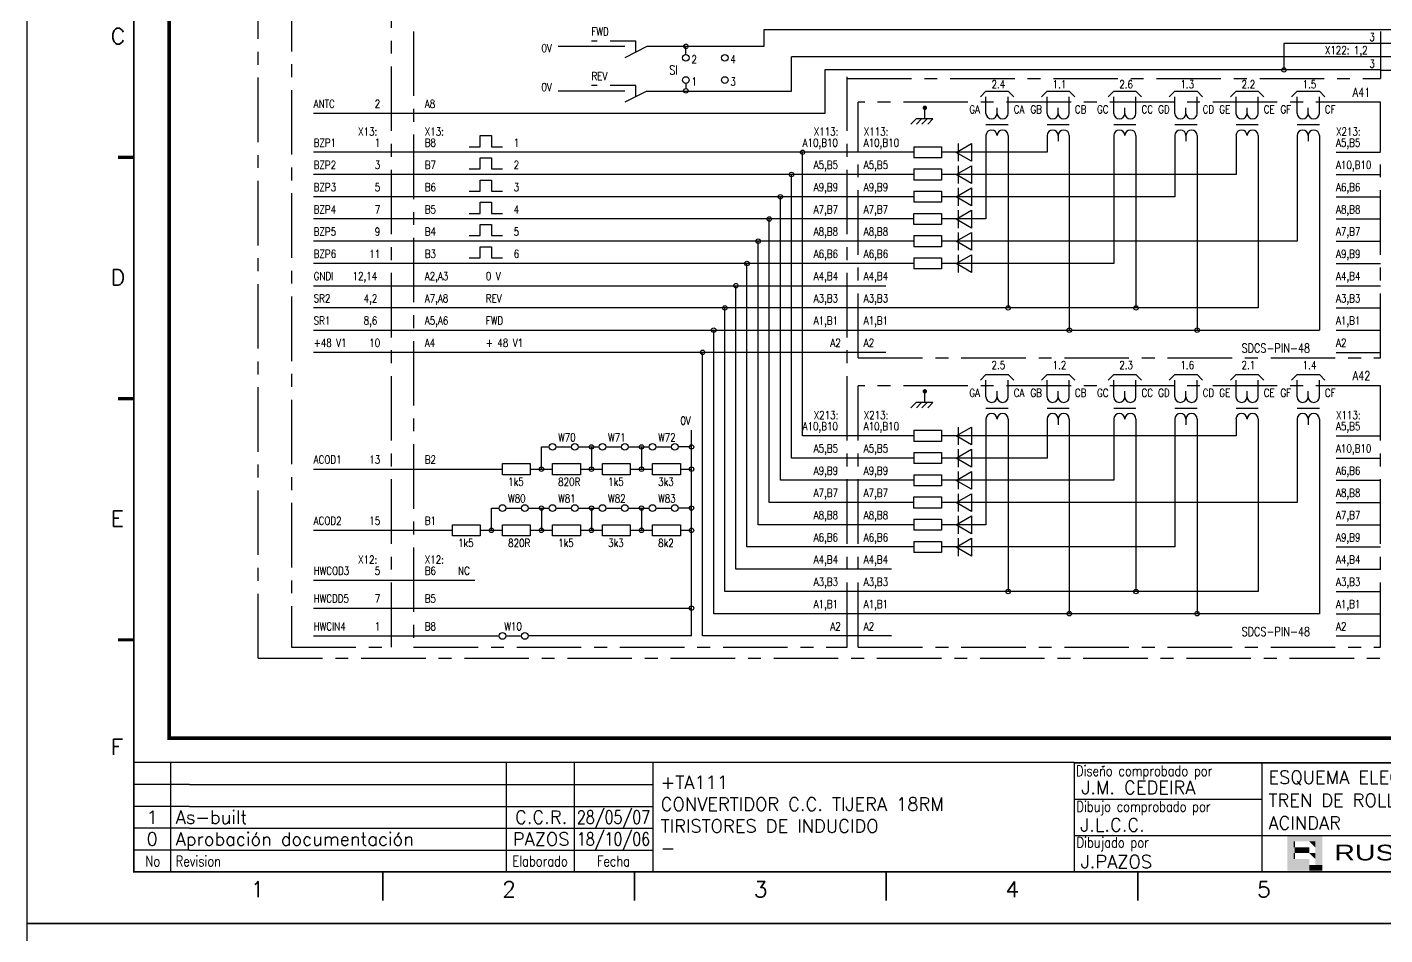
# Model space of a CAD drawing. Extents: x -4 to 416, y -4762 to 287.
# Drawn here: x -3.7 to 259.6, y -1497.4 to -1321.5 of the extents above; entities that cross this region are included whole.
import ezdxf
from ezdxf.enums import TextEntityAlignment as Align

# ---------------------------------------------------------------- set-up
doc = ezdxf.new("R2010")
doc.units = 0
doc.header["$LTSCALE"] = 10
doc.header["$MEASUREMENT"] = 0
for name, pattern in [('CENTER', [2, 1.25, -0.25, 0.25, -0.25]), ('DASHDOT', [1, 0.5, -0.25, 0, -0.25]), ('DASHED', [0.75, 0.5, -0.25])]:
    doc.linetypes.add(name, pattern=pattern)
for name, color, linetype in [('1', 7, 'CONTINUOUS'), ('10', 5, 'CONTINUOUS'), ('2', 7, 'CONTINUOUS'), ('25', 3, 'CONTINUOUS'), ('25K', 4, 'DASHED'), ('25PK', 4, 'CENTER'), ('35', 2, 'CONTINUOUS'), ('DIBUJO', 7, 'CONTINUOUS')]:
    doc.layers.add(name, color=color, linetype=linetype)
doc.styles.add('ABBSTYLE', font='ROMANS.SHX', dxfattribs={"width": 0.8})
doc.styles.add('HELVETICA', font='HELV.SHX')
doc.styles.add('LABEL', font='SIMPLEX', dxfattribs={"width": 0.8, "height": 4})
doc.styles.add('ROMANS', font='romans')

# ---------------------------------------------------------------- blocks, each defined once
blk = doc.blocks.new('newcajec')
at = {"layer": '1'}
for p, q in [((179.4, 20.85), (0.13, 20.85)), ((7, 20.85), (7, 0)), ((71, 20.85), (71, 0)), ((84, 20.85), (84, 0.09)), ((99, 20.85), (99, 0)), ((215.2, 20.8), (215.2, 0)), ((184.64, 20.18), (184.81, 20.01)), ((184.81, 20.01), (185.18, 20.25)), ((10.6, 16.64), (0, 16.64)), ((10.6, 16.64), (99, 16.64)), ((179.4, 13.87), (215.2, 13.87)), ((10.6, 12.48), (0, 12.48)), ((10.6, 12.48), (99, 12.48)), ((10.6, 8.32), (0, 8.32)), ((10.6, 8.32), (99, 8.32)), ((179.4, 6.93), (267.63, 6.93)), ((10.6, 4.16), (0, 4.16)), ((10.6, 4.16), (99, 4.16))]:
    blk.add_line(p, q, dxfattribs=at)
at = {"layer": '1', "const_width": 0.3}
blk.add_lwpolyline([(0, 0), (0, 272.5), (383, 272.5), (383, 0)], close=True, dxfattribs=at)
at = {"layer": '1'}
for points in [[(-2.99, 136.23, 0.6, 0.6, 0), (-0.18, 136.23, 0.6, 0.6, 0)], [(-2.99, 90.23, 0.6, 0.6, 0), (-0.18, 90.23, 0.6, 0.6, 0)], [(-2.99, 44.23, 0.6, 0.6, 0), (-0.18, 44.23, 0.6, 0.6, 0)], [(383, 20.8, 0.3, 0.3, 0), (179.4, 20.8, 0.3, 0.3, 0), (179.4, 0, 0.3, 0.3, 0)], [(47.5, -5.5, 0.3, 0.3, 0), (47.5, -0.09, 0.3, 0.3, 0)], [(95.5, -5.5, 0.3, 0.3, 0), (95.5, -0.09, 0.3, 0.3, 0)], [(143.5, -5.5, 0.3, 0.3, 0), (143.5, -0.09, 0.3, 0.3, 0)], [(191.5, -5.5, 0.3, 0.3, 0), (191.5, -0.09, 0.3, 0.3, 0)]]:
    blk.add_lwpolyline(points, format="xyseb", dxfattribs=at)
at = {"layer": '2', "color": 14}
for p, q in [((221.42, 4.69), (221.42, 5.81)), ((221.42, 2.47), (221.42, 3.58))]:
    blk.add_line(p, q, dxfattribs=at)
for points in [[(220.05, 5.81), (220.05, 6.92), (226.74, 5.81), (226.74, 6.92)], [(221.42, 2.47), (220.05, 2.47), (221.42, 5.81), (220.05, 5.81)], [(224.25, 5.81), (225.37, 5.81), (225.37, 4.69)], [(225.37, 5.81), (226.74, 5.81), (225.37, 1.35), (226.74, 1.35)], [(221.42, 4.69), (224.25, 4.69), (221.42, 3.58), (224.25, 3.58)], [(224.25, 3.58), (225.37, 3.58), (225.37, 2.47)], [(224.25, 0.24), (224.25, 2.47), (220.05, 0.24), (220.05, 2.47)], [(226.74, 1.35), (226.74, 0.24), (224.25, 1.35), (224.25, 0.24)]]:
    blk.add_solid(points, dxfattribs=at)
at = {"layer": '1', "style": 'ROMANS'}
for s, p in [('C', (-4.37, 157.84)), ('D', (-4.37, 111.84)), ('E', (-4.37, 65.84)), ('F', (-4.37, 22.34)), ('1', (22.29, -4.82)), ('2', (70.29, -4.82)), ('3', (118.29, -4.82)), ('4', (166.29, -4.82)), ('5', (214.29, -4.82))]:
    blk.add_text(s, height=3, dxfattribs=at).set_placement(p)
at = {"layer": '1', "style": 'LABEL', "width": 0.8}
for s, p in [('Diseno comprobado por', (179.73, 18.27)), ('Dibujo comprobado por', (179.81, 11.47)), ('Dibujado por', (179.83, 4.64)), ('No', (2.23, 1.05)), ('Revision', (8, 1.05))]:
    blk.add_text(s, height=2, dxfattribs=at).set_placement(p)
for s, p in [('Elaborado', (77.5, 1.05)), ('Fecha', (91.5, 1.05))]:
    blk.add_text(s, height=2, dxfattribs=at).set_placement(p, align=Align.CENTER)
at = {"layer": '10', "style": 'ROMANS'}
for tag, p in [('REV41', (3.5, 18.74)), ('REV43', (77.7, 18.74)), ('REV31', (3.5, 14.58)), ('REV33', (77.7, 14.58)), ('REV21', (3.5, 10.42)), ('REV23', (77.7, 10.42)), ('REV11', (3.5, 6.27)), ('REV13', (77.7, 6.27))]:
    blk.add_attdef(tag, text='', height=2.5, dxfattribs=at).set_placement(p, align=Align.MIDDLE)
for tag, p, height in [('REV42', (8, 17.49), 2.5), ('SHEETNAME1', (100.5, 15.83), 2.5), ('DOCUMENTTYPE', (216.43, 16.8), 2.5), ('NOTA', (305.32, 15.8), 3), ('REV32', (8, 13.33), 2.5), ('DESIGNCHECK', (180.74, 14.83), 2.5), ('SHEETNAME2', (100.5, 11.67), 2.5), ('OBJECT', (216.43, 12.4), 2.5), ('REV22', (8, 9.17), 2.5), ('CUSTOMER', (216.43, 8.08), 2.5), ('ORDER', (305.32, 7.3), 4.5), ('SHEETNAME3', (100.5, 7.51), 2.5), ('DRAWINGCHECK', (180.53, 7.71), 2.5), ('REV12', (8, 5.01), 2.5), ('SHEETNAME4', (100.5, 3.35), 2.5), ('DOCUMENT_ID', (305.32, 0.93), 4.4), ('USER', (180.63, 0.71), 2.5), ('DEPARTMENT', (271.93, 1.05), 2.5)]:
    blk.add_attdef(tag, p, '', height=height, dxfattribs=at)
for tag, width, p, p2 in [('REV44', 1.221199, (84.53, 17.49), (98.48, 17.49)), ('REV34', 1.221199, (84.53, 13.33), (98.48, 13.33)), ('REV24', 1.221199, (84.53, 9.17), (98.48, 9.17)), ('REV14', 1.221199, (84.53, 5.01), (98.48, 5.01)), ('CREATED2', 7.039915, (282.71, 1.05), (301.14, 1.05))]:
    blk.add_attdef(tag, text='', height=2.5, dxfattribs=dict(at, width=width)).set_placement(p, p2, align=Align.FIT)
for tag, p in [('SHEET', (382, 7.43)), ('NEXTSHEET', (382, 0.5))]:
    blk.add_attdef(tag, text='', height=2.5, dxfattribs=at).set_placement(p, align=Align.RIGHT)
at = {"layer": 'DIBUJO', "color": 14, "style": 'HELVETICA', "width": 1.3}
blk.add_text('RUSSULA S.A.', height=3, dxfattribs=at).set_placement((229, 2.19))

msp = doc.modelspace()

# ---------------------------------------------------------------- linework, layer by layer
at = {"layer": '2', "color": 4, "linetype": 'CENTER'}
for p, q in [((47.56, -1233.72), (47.56, -1441.64)), ((41.09, -1443.8), (394.45, -1443.8)), ((41.09, -1443.8), (394.45, -1443.8))]:
    msp.add_line(p, q, dxfattribs=at)
at = {"layer": '2', "color": 3, "linetype": 'DASHDOT', "const_width": 0.724}
msp.add_lwpolyline([(23.86, -1217.56), (398.76, -1217.56), (398.76, -1459.31), (23.86, -1459.31), (23.86, -1217.56)], dxfattribs=at)
at = {"layer": '25'}
for p, q in [((182.22, -1333.91), (181.14, -1334.99)), ((182.22, -1333.91), (186.53, -1333.91)), ((186.53, -1333.91), (187.6, -1334.99)), ((194.07, -1333.91), (192.99, -1334.99)), ((194.07, -1333.91), (198.38, -1333.91)), ((198.38, -1333.91), (199.46, -1334.99)), ((207, -1333.91), (205.92, -1334.99)), ((207, -1333.91), (211.31, -1333.91)), ((211.31, -1333.91), (212.38, -1334.99)), ((218.85, -1333.91), (217.77, -1334.99)), ((218.85, -1333.91), (223.16, -1333.91)), ((223.16, -1333.91), (224.23, -1334.99)), ((230.7, -1333.91), (229.62, -1334.99)), ((230.7, -1333.91), (235.01, -1333.91)), ((235.01, -1333.91), (236.08, -1334.99)), ((242.55, -1333.91), (241.47, -1334.99)), ((242.55, -1333.91), (246.86, -1333.91)), ((246.86, -1333.91), (247.93, -1334.99)), ((182.22, -1388.85), (181.14, -1389.93)), ((182.22, -1388.85), (186.53, -1388.85)), ((186.53, -1388.85), (187.6, -1389.93)), ((194.07, -1388.85), (192.99, -1389.93)), ((194.07, -1388.85), (198.38, -1388.85)), ((198.38, -1388.85), (199.46, -1389.93)), ((207, -1388.85), (205.92, -1389.93)), ((207, -1388.85), (211.31, -1388.85)), ((211.31, -1388.85), (212.38, -1389.93)), ((218.85, -1388.85), (217.77, -1389.93)), ((218.85, -1388.85), (223.16, -1388.85)), ((223.16, -1388.85), (224.23, -1389.93)), ((230.7, -1388.85), (229.62, -1389.93)), ((230.7, -1388.85), (235.01, -1388.85)), ((235.01, -1388.85), (236.08, -1389.93)), ((242.55, -1388.85), (241.47, -1389.93)), ((242.55, -1388.85), (246.86, -1388.85)), ((246.86, -1388.85), (247.93, -1389.93))]:
    msp.add_line(p, q, dxfattribs=at)
at = {"layer": '25K'}
for p, q in [((258.71, -1327.21), (279.18, -1327.21)), ((258.71, -1329.84), (287.79, -1329.84))]:
    msp.add_line(p, q, dxfattribs=at)
for points in [[(114.35, -1326.37), (114.35, -1324.21), (105.73, -1324.21)], [(114.35, -1334.99), (114.35, -1332.83), (105.73, -1332.83)]]:
    msp.add_lwpolyline(points, dxfattribs=at)
at = {"layer": '25PK'}
for p, q in [((41.09, -1443.8), (41.09, -1230.49)), ((66.95, -1441.64), (66.95, -1233.72)), ((71.26, -1242.34), (71.26, -1441.64)), ((258.71, -1242.34), (258.71, -1331.48)), ((155.29, -1441.64), (155.29, -1331.13)), ((155.29, -1331.48), (258.71, -1331.48)), ((258.71, -1336.07), (157.44, -1336.07)), ((157.44, -1385.62), (157.44, -1336.07)), ((258.71, -1385.62), (258.71, -1336.07)), ((157.44, -1385.62), (258.71, -1385.62)), ((258.71, -1391.01), (157.44, -1391.01)), ((157.44, -1441.64), (157.44, -1391.01)), ((258.71, -1441.64), (258.71, -1391.01)), ((47.56, -1441.64), (66.95, -1441.64)), ((71.26, -1441.64), (155.29, -1441.64)), ((157.44, -1441.64), (258.71, -1441.64))]:
    msp.add_line(p, q, dxfattribs=at)
at = {"layer": '35'}
for p, q in [((279.18, -1322.06), (139.13, -1322.06)), ((112.19, -1325.29), (99.27, -1325.29)), ((116.5, -1325.29), (112.19, -1327.45)), ((124.04, -1326.8), (124.04, -1325.29)), ((287.79, -1324.68), (240, -1324.68)), ((240, -1324.68), (240, -1329.79)), ((144.51, -1327.21), (258.71, -1327.21)), ((258.71, -1329.79), (150.98, -1329.79)), ((112.19, -1333.91), (99.27, -1333.91)), ((116.5, -1333.91), (112.19, -1336.07)), ((124.04, -1332.4), (124.04, -1333.38)), ((182.22, -1338.22), (182.22, -1334.99)), ((184.37, -1338.22), (184.37, -1337.14)), ((186.53, -1338.22), (186.53, -1334.99)), ((194.07, -1338.22), (194.07, -1334.99)), ((196.22, -1338.22), (196.22, -1337.14)), ((198.38, -1338.22), (198.38, -1334.99)), ((207, -1338.22), (207, -1334.99)), ((209.15, -1338.22), (209.15, -1337.14)), ((211.31, -1338.22), (211.31, -1334.99)), ((218.85, -1338.22), (218.85, -1334.99)), ((221, -1338.22), (221, -1337.14)), ((223.16, -1338.22), (223.16, -1334.99)), ((230.7, -1338.22), (230.7, -1334.99)), ((232.85, -1338.22), (232.85, -1337.14)), ((235.01, -1338.22), (235.01, -1334.99)), ((242.55, -1338.22), (242.55, -1334.99)), ((244.7, -1338.22), (244.7, -1337.14)), ((246.86, -1338.22), (246.86, -1334.99)), ((168.68, -1339.3), (167.67, -1340.34)), ((171.93, -1339.3), (168.68, -1339.3)), ((169.73, -1339.3), (168.73, -1340.34)), ((170.8, -1339.3), (169.8, -1340.34)), ((171.93, -1339.3), (170.92, -1340.34)), ((182.22, -1340.37), (186.53, -1340.37)), ((194.07, -1340.37), (198.38, -1340.37)), ((207, -1340.37), (211.31, -1340.37)), ((218.85, -1340.37), (223.16, -1340.37)), ((230.7, -1340.37), (235.01, -1340.37)), ((242.55, -1340.37), (246.86, -1340.37)), ((82.03, -1344.68), (84.18, -1344.68)), ((84.18, -1342.53), (86.34, -1342.53)), ((84.18, -1344.68), (84.18, -1342.53)), ((86.34, -1342.53), (86.34, -1344.68)), ((86.34, -1344.68), (88.49, -1344.68)), ((168.21, -1344.68), (173.6, -1344.68)), ((168.21, -1344.68), (168.21, -1346.84)), ((173.6, -1344.68), (173.6, -1346.84)), ((176.43, -1345.79), (179.42, -1344.06)), ((176.83, -1344.06), (176.83, -1347.51)), ((179.42, -1344.06), (179.42, -1347.51)), ((182.22, -1342.53), (182.22, -1358.69)), ((186.53, -1342.53), (186.53, -1375.93)), ((194.07, -1342.53), (194.07, -1345.76)), ((196.22, -1342.53), (196.22, -1343.61)), ((198.38, -1342.53), (198.38, -1380.23)), ((207, -1342.53), (207, -1367.31)), ((211.31, -1342.53), (211.31, -1375.93)), ((218.85, -1342.53), (218.85, -1354.38)), ((221, -1342.53), (221, -1343.61)), ((223.16, -1342.53), (223.16, -1380.23)), ((230.7, -1342.53), (230.7, -1350.07)), ((235.01, -1342.53), (235.01, -1375.93)), ((242.55, -1342.53), (242.55, -1363)), ((244.7, -1342.53), (244.7, -1343.61)), ((246.86, -1342.53), (246.86, -1380.23)), ((168.21, -1345.76), (51.87, -1345.76)), ((84.18, -1348.99), (84.18, -1346.84)), ((84.18, -1346.84), (86.34, -1346.84)), ((86.34, -1346.84), (86.34, -1348.99)), ((146.67, -1400.7), (146.67, -1345.76)), ((173.6, -1346.84), (168.21, -1346.84)), ((194.07, -1345.76), (173.6, -1345.76)), ((179.42, -1347.51), (176.43, -1345.79)), ((250.09, -1345.76), (258.71, -1345.76)), ((168.21, -1350.07), (51.87, -1350.07)), ((82.03, -1348.99), (84.18, -1348.99)), ((86.34, -1348.99), (88.49, -1348.99)), ((144.51, -1405.01), (144.51, -1350.07)), ((168.21, -1348.99), (173.6, -1348.99)), ((168.21, -1348.99), (168.21, -1351.15)), ((173.6, -1348.99), (173.6, -1351.15)), ((230.7, -1350.07), (173.6, -1350.07)), ((176.43, -1350.1), (179.42, -1348.37)), ((179.42, -1351.82), (176.43, -1350.1)), ((176.83, -1348.37), (176.83, -1351.82)), ((179.42, -1348.37), (179.42, -1351.82)), ((250.09, -1350.07), (258.71, -1350.07)), ((84.18, -1353.3), (84.18, -1351.15)), ((84.18, -1351.15), (86.34, -1351.15)), ((86.34, -1351.15), (86.34, -1353.3)), ((173.6, -1351.15), (168.21, -1351.15)), ((176.43, -1354.41), (179.42, -1352.68)), ((176.83, -1352.68), (176.83, -1356.13)), ((179.42, -1352.68), (179.42, -1356.13)), ((168.21, -1354.38), (51.87, -1354.38)), ((82.03, -1353.3), (84.18, -1353.3)), ((84.18, -1355.46), (86.34, -1355.46)), ((84.18, -1357.61), (84.18, -1355.46)), ((86.34, -1353.3), (88.49, -1353.3)), ((86.34, -1355.46), (86.34, -1357.61)), ((142.36, -1409.32), (142.36, -1354.38)), ((168.21, -1353.3), (173.6, -1353.3)), ((168.21, -1353.3), (168.21, -1355.46)), ((173.6, -1355.46), (168.21, -1355.46)), ((173.6, -1353.3), (173.6, -1355.46)), ((218.85, -1354.38), (173.6, -1354.38)), ((179.42, -1356.13), (176.43, -1354.41)), ((250.09, -1354.38), (258.71, -1354.38)), ((82.03, -1357.61), (84.18, -1357.61)), ((86.34, -1357.61), (88.49, -1357.61)), ((168.21, -1357.61), (173.6, -1357.61)), ((168.21, -1359.77), (168.21, -1357.61)), ((173.6, -1357.61), (173.6, -1359.77)), ((176.43, -1358.71), (179.42, -1356.99)), ((176.83, -1356.99), (176.83, -1360.44)), ((179.42, -1356.99), (179.42, -1360.44)), ((168.21, -1358.69), (51.87, -1358.69)), ((84.18, -1359.77), (86.34, -1359.77)), ((84.18, -1361.92), (84.18, -1359.77)), ((86.34, -1359.77), (86.34, -1361.92)), ((140.2, -1413.63), (140.2, -1358.69)), ((173.6, -1359.77), (168.21, -1359.77)), ((182.22, -1358.69), (173.6, -1358.69)), ((179.42, -1360.44), (176.43, -1358.71)), ((250.09, -1358.69), (258.71, -1358.69)), ((168.21, -1363), (51.87, -1363)), ((82.03, -1361.92), (84.18, -1361.92)), ((86.34, -1361.92), (88.49, -1361.92)), ((138.05, -1417.94), (138.05, -1363)), ((168.21, -1361.92), (173.6, -1361.92)), ((168.21, -1361.92), (168.21, -1364.07)), ((173.6, -1361.92), (173.6, -1364.07)), ((242.55, -1363), (173.6, -1363)), ((176.43, -1363.02), (179.42, -1361.3)), ((179.42, -1364.75), (176.43, -1363.02)), ((176.83, -1361.3), (176.83, -1364.75)), ((179.42, -1361.3), (179.42, -1364.75)), ((250.09, -1363), (258.71, -1363)), ((84.18, -1366.23), (84.18, -1364.07)), ((84.18, -1364.07), (86.34, -1364.07)), ((86.34, -1364.07), (86.34, -1366.23)), ((173.6, -1364.07), (168.21, -1364.07)), ((176.43, -1367.33), (179.42, -1365.61)), ((176.83, -1365.61), (176.83, -1369.06)), ((179.42, -1365.61), (179.42, -1369.06)), ((168.21, -1367.31), (51.87, -1367.31)), ((82.03, -1366.23), (84.18, -1366.23)), ((86.34, -1366.23), (88.49, -1366.23)), ((135.89, -1422.25), (135.89, -1367.31)), ((168.21, -1366.23), (173.6, -1366.23)), ((168.21, -1366.23), (168.21, -1368.38)), ((173.6, -1368.38), (168.21, -1368.38)), ((173.6, -1366.23), (173.6, -1368.38)), ((207, -1367.31), (173.6, -1367.31)), ((179.42, -1369.06), (176.43, -1367.33)), ((250.09, -1367.31), (258.71, -1367.31)), ((51.87, -1371.62), (162.83, -1371.62)), ((133.74, -1426.56), (133.74, -1371.62)), ((250.09, -1371.62), (258.71, -1371.62)), ((235.01, -1375.93), (51.87, -1375.93)), ((131.59, -1430.87), (131.59, -1375.93)), ((250.09, -1375.93), (258.71, -1375.93)), ((51.87, -1380.23), (246.86, -1380.23)), ((129.43, -1435.18), (129.43, -1380.23)), ((250.09, -1380.23), (258.71, -1380.23)), ((162.83, -1384.54), (51.87, -1384.54)), ((127.28, -1439.49), (127.28, -1384.54)), ((250.09, -1384.54), (258.71, -1384.54)), ((182.22, -1393.16), (182.22, -1389.93)), ((184.37, -1393.16), (184.37, -1392.08)), ((186.53, -1393.16), (186.53, -1389.93)), ((194.07, -1393.16), (194.07, -1389.93)), ((196.22, -1393.16), (196.22, -1392.08)), ((198.38, -1393.16), (198.38, -1389.93)), ((207, -1393.16), (207, -1389.93)), ((209.15, -1393.16), (209.15, -1392.08)), ((211.31, -1393.16), (211.31, -1389.93)), ((218.85, -1393.16), (218.85, -1389.93)), ((221, -1393.16), (221, -1392.08)), ((223.16, -1393.16), (223.16, -1389.93)), ((230.7, -1393.16), (230.7, -1389.93)), ((232.85, -1393.16), (232.85, -1392.08)), ((235.01, -1393.16), (235.01, -1389.93)), ((242.55, -1393.16), (242.55, -1389.93)), ((244.7, -1393.16), (244.7, -1392.08)), ((246.86, -1393.16), (246.86, -1389.93)), ((168.68, -1394.24), (167.67, -1395.28)), ((171.93, -1394.24), (168.68, -1394.24)), ((169.73, -1394.24), (168.73, -1395.28)), ((170.8, -1394.24), (169.8, -1395.28)), ((171.93, -1394.24), (170.92, -1395.28)), ((182.22, -1395.32), (186.53, -1395.32)), ((182.22, -1397.47), (182.22, -1417.94)), ((186.53, -1397.47), (186.53, -1430.87)), ((194.07, -1395.32), (198.38, -1395.32)), ((194.07, -1397.47), (194.07, -1405.01)), ((196.22, -1397.47), (196.22, -1398.55)), ((198.38, -1397.47), (198.38, -1435.18)), ((207, -1395.32), (211.31, -1395.32)), ((207, -1397.47), (207, -1409.32)), ((211.31, -1397.47), (211.31, -1430.87)), ((218.85, -1395.32), (223.16, -1395.32)), ((218.85, -1397.47), (218.85, -1422.25)), ((221, -1397.47), (221, -1398.55)), ((223.16, -1397.47), (223.16, -1435.18)), ((230.7, -1395.32), (235.01, -1395.32)), ((230.7, -1397.47), (230.7, -1400.7)), ((235.01, -1397.47), (235.01, -1430.87)), ((242.55, -1395.32), (246.86, -1395.32)), ((242.55, -1397.47), (242.55, -1413.63)), ((244.7, -1397.47), (244.7, -1398.55)), ((246.86, -1397.47), (246.86, -1435.18)), ((125.12, -1439.49), (125.12, -1399.63)), ((168.21, -1399.63), (168.21, -1401.78)), ((168.21, -1399.63), (173.6, -1399.63)), ((173.6, -1399.63), (173.6, -1401.78)), ((176.43, -1400.73), (179.42, -1399.01)), ((176.83, -1399.01), (176.83, -1402.45)), ((179.42, -1399.01), (179.42, -1402.45)), ((96.03, -1407.17), (96.03, -1402.86)), ((96.03, -1402.86), (97.54, -1402.86)), ((98.84, -1402.86), (101.85, -1402.86)), ((103.14, -1402.86), (107.24, -1402.86)), ((105.73, -1402.86), (105.73, -1407.17)), ((108.53, -1402.86), (111.55, -1402.86)), ((112.84, -1402.86), (116.93, -1402.86)), ((115.43, -1402.86), (115.43, -1407.17)), ((118.23, -1402.86), (121.24, -1402.86)), ((125.12, -1402.86), (122.54, -1402.86)), ((168.21, -1400.7), (146.67, -1400.7)), ((173.6, -1401.78), (168.21, -1401.78)), ((230.7, -1400.7), (173.6, -1400.7)), ((179.42, -1402.45), (176.43, -1400.73)), ((250.09, -1400.7), (258.71, -1400.7)), ((168.21, -1405.01), (144.51, -1405.01)), ((168.21, -1403.94), (173.6, -1403.94)), ((168.21, -1403.94), (168.21, -1406.09)), ((173.6, -1403.94), (173.6, -1406.09)), ((194.07, -1405.01), (173.6, -1405.01)), ((176.43, -1405.04), (179.42, -1403.32)), ((179.42, -1406.76), (176.43, -1405.04)), ((176.83, -1403.32), (176.83, -1406.76)), ((179.42, -1403.32), (179.42, -1406.76)), ((250.09, -1405.01), (258.71, -1405.01)), ((51.87, -1407.17), (88.49, -1407.17)), ((79.87, -1407.17), (85.26, -1407.17)), ((88.49, -1406.09), (93.88, -1406.09)), ((88.49, -1408.24), (88.49, -1406.09)), ((93.88, -1408.24), (88.49, -1408.24)), ((93.88, -1406.09), (93.88, -1408.24)), ((93.88, -1407.17), (98.19, -1407.17)), ((98.19, -1406.09), (103.58, -1406.09)), ((98.19, -1408.24), (98.19, -1406.09)), ((103.58, -1408.24), (98.19, -1408.24)), ((103.58, -1406.09), (103.58, -1408.24)), ((103.58, -1407.17), (107.88, -1407.17)), ((107.88, -1406.09), (113.27, -1406.09)), ((107.88, -1408.24), (107.88, -1406.09)), ((113.27, -1408.24), (107.88, -1408.24)), ((113.27, -1406.09), (113.27, -1408.24)), ((113.27, -1407.17), (117.58, -1407.17)), ((117.58, -1406.09), (122.97, -1406.09)), ((117.58, -1408.24), (117.58, -1406.09)), ((122.97, -1408.24), (117.58, -1408.24)), ((122.97, -1406.09), (122.97, -1408.24)), ((122.97, -1407.17), (125.12, -1407.17)), ((173.6, -1406.09), (168.21, -1406.09)), ((168.21, -1408.24), (173.6, -1408.24)), ((168.21, -1408.24), (168.21, -1410.4)), ((173.6, -1408.24), (173.6, -1410.4)), ((176.43, -1409.35), (179.42, -1407.62)), ((176.83, -1407.62), (176.83, -1411.07)), ((179.42, -1407.62), (179.42, -1411.07)), ((168.21, -1409.32), (142.36, -1409.32)), ((173.6, -1410.4), (168.21, -1410.4)), ((207, -1409.32), (173.6, -1409.32)), ((179.42, -1411.07), (176.43, -1409.35)), ((250.09, -1409.32), (258.71, -1409.32)), ((168.21, -1412.55), (173.6, -1412.55)), ((168.21, -1414.71), (168.21, -1412.55)), ((173.6, -1412.55), (173.6, -1414.71)), ((176.43, -1413.66), (179.42, -1411.93)), ((176.83, -1411.93), (176.83, -1415.38)), ((179.42, -1411.93), (179.42, -1415.38)), ((86.34, -1419.02), (86.34, -1414.71)), ((86.34, -1414.71), (87.85, -1414.71)), ((89.14, -1414.71), (92.16, -1414.71)), ((93.45, -1414.71), (97.54, -1414.71)), ((96.03, -1414.71), (96.03, -1419.02)), ((98.84, -1414.71), (101.85, -1414.71)), ((103.14, -1414.71), (107.24, -1414.71)), ((105.73, -1414.71), (105.73, -1419.02)), ((108.53, -1414.71), (111.55, -1414.71)), ((112.84, -1414.71), (116.93, -1414.71)), ((115.43, -1414.71), (115.43, -1419.02)), ((118.23, -1414.71), (121.24, -1414.71)), ((125.12, -1414.71), (122.54, -1414.71)), ((168.21, -1413.63), (140.2, -1413.63)), ((173.6, -1414.71), (168.21, -1414.71)), ((242.55, -1413.63), (173.6, -1413.63)), ((179.42, -1415.38), (176.43, -1413.66)), ((250.09, -1413.63), (258.71, -1413.63)), ((78.8, -1417.94), (84.18, -1417.94)), ((78.8, -1420.09), (78.8, -1417.94)), ((84.18, -1417.94), (84.18, -1420.09)), ((88.49, -1417.94), (93.88, -1417.94)), ((88.49, -1420.09), (88.49, -1417.94)), ((93.88, -1417.94), (93.88, -1420.09)), ((98.19, -1417.94), (103.58, -1417.94)), ((98.19, -1420.09), (98.19, -1417.94)), ((103.58, -1417.94), (103.58, -1420.09)), ((107.88, -1417.94), (113.27, -1417.94)), ((107.88, -1420.09), (107.88, -1417.94)), ((113.27, -1417.94), (113.27, -1420.09)), ((117.58, -1417.94), (122.97, -1417.94)), ((117.58, -1420.09), (117.58, -1417.94)), ((122.97, -1417.94), (122.97, -1420.09)), ((168.21, -1417.94), (138.05, -1417.94)), ((168.21, -1416.86), (173.6, -1416.86)), ((168.21, -1416.86), (168.21, -1419.02)), ((173.6, -1416.86), (173.6, -1419.02)), ((182.22, -1417.94), (173.6, -1417.94)), ((176.43, -1417.97), (179.42, -1416.24)), ((179.42, -1419.69), (176.43, -1417.97)), ((176.83, -1416.24), (176.83, -1419.69)), ((179.42, -1416.24), (179.42, -1419.69)), ((250.09, -1417.94), (258.71, -1417.94)), ((51.87, -1419.02), (78.8, -1419.02)), ((84.18, -1420.09), (78.8, -1420.09)), ((84.18, -1419.02), (88.49, -1419.02)), ((93.88, -1420.09), (88.49, -1420.09)), ((93.88, -1419.02), (98.19, -1419.02)), ((103.58, -1420.09), (98.19, -1420.09)), ((103.58, -1419.02), (107.88, -1419.02)), ((113.27, -1420.09), (107.88, -1420.09)), ((113.27, -1419.02), (117.58, -1419.02)), ((122.97, -1420.09), (117.58, -1420.09)), ((122.97, -1419.02), (125.12, -1419.02)), ((173.6, -1419.02), (168.21, -1419.02)), ((168.21, -1421.17), (173.6, -1421.17)), ((168.21, -1421.17), (168.21, -1423.33)), ((173.6, -1421.17), (173.6, -1423.33)), ((176.43, -1422.28), (179.42, -1420.55)), ((176.83, -1420.55), (176.83, -1424)), ((179.42, -1420.55), (179.42, -1424)), ((168.21, -1422.25), (135.89, -1422.25)), ((173.6, -1423.33), (168.21, -1423.33)), ((218.85, -1422.25), (173.6, -1422.25)), ((179.42, -1424), (176.43, -1422.28)), ((250.09, -1422.25), (258.71, -1422.25)), ((163.9, -1426.56), (133.74, -1426.56)), ((250.09, -1426.56), (258.71, -1426.56)), ((51.87, -1428.71), (83.11, -1428.71)), ((235.01, -1430.87), (131.59, -1430.87)), ((250.09, -1430.87), (258.71, -1430.87)), ((51.87, -1434.1), (125.12, -1434.1)), ((246.86, -1435.18), (129.43, -1435.18)), ((250.09, -1435.18), (258.71, -1435.18)), ((51.87, -1439.49), (87.85, -1439.49)), ((89.14, -1439.49), (92.16, -1439.49)), ((125.12, -1439.49), (93.45, -1439.49)), ((163.9, -1439.49), (127.28, -1439.49)), ((250.09, -1439.49), (258.71, -1439.49))]:
    msp.add_line(p, q, dxfattribs=at)
at = {"layer": '35', "linetype": 'Continuous'}
for p, q in [((170.33, -1337.14), (170.33, -1339.3)), ((170.33, -1392.09), (170.33, -1394.24))]:
    msp.add_line(p, q, dxfattribs=at)
at = {"layer": '35'}
for points in [[(139.13, -1322.06), (139.13, -1325.29), (116.5, -1325.29)], [(116.5, -1333.91), (144.51, -1333.91), (144.51, -1327.3)], [(150.98, -1329.82), (150.98, -1338.22), (51.87, -1338.22)]]:
    msp.add_lwpolyline(points, dxfattribs=at)
for points in [[(170.37, -1336.93, 0.431, 0.431, 1), (170.37, -1337.36, 0.431, 0.431, 1)], [(170.37, -1391.87, 0.431, 0.431, 1), (170.37, -1392.3, 0.431, 0.431, 1)]]:
    msp.add_lwpolyline(points, format="xyseb", close=True, dxfattribs=at)
for centre, radius in [((124.04, -1325.23), 0.431), ((124.04, -1327.45), 0.646), ((131.59, -1327.45), 0.646), ((124.04, -1331.76), 0.646), ((131.59, -1331.76), 0.646), ((239.99, -1329.81), 0.431), ((124.04, -1333.85), 0.431), ((146.67, -1345.76), 0.431), ((144.51, -1350.07), 0.431), ((142.36, -1354.38), 0.431), ((140.2, -1358.69), 0.431), ((138.05, -1363), 0.431), ((135.89, -1367.31), 0.431), ((133.74, -1371.62), 0.431), ((131.59, -1375.93), 0.431), ((186.53, -1375.93), 0.431), ((211.31, -1375.93), 0.431), ((129.43, -1380.23), 0.431), ((198.38, -1380.23), 0.431), ((223.16, -1380.23), 0.431), ((127.28, -1384.54), 0.431), ((98.19, -1402.86), 0.646), ((102.5, -1402.86), 0.646), ((105.73, -1402.86), 0.431), ((107.88, -1402.86), 0.646), ((112.19, -1402.86), 0.646), ((115.43, -1402.86), 0.431), ((117.58, -1402.86), 0.646), ((121.89, -1402.86), 0.646), ((125.12, -1402.86), 0.431), ((96.03, -1407.17), 0.431), ((105.73, -1407.17), 0.431), ((115.43, -1407.17), 0.431), ((125.12, -1407.17), 0.431), ((88.49, -1414.71), 0.646), ((92.8, -1414.71), 0.646), ((96.03, -1414.71), 0.431), ((98.19, -1414.71), 0.646), ((102.5, -1414.71), 0.646), ((105.73, -1414.71), 0.431), ((107.88, -1414.71), 0.646), ((112.19, -1414.71), 0.646), ((115.43, -1414.71), 0.431), ((117.58, -1414.71), 0.646), ((121.89, -1414.71), 0.646), ((125.12, -1414.71), 0.431), ((86.34, -1419.02), 0.431), ((96.03, -1419.02), 0.431), ((105.73, -1419.02), 0.431), ((115.43, -1419.02), 0.431), ((125.12, -1419.02), 0.431), ((186.53, -1430.87), 0.431), ((211.31, -1430.87), 0.431), ((125.12, -1434.1), 0.431), ((198.38, -1435.18), 0.431), ((223.16, -1435.18), 0.431), ((88.49, -1439.49), 0.646), ((92.8, -1439.49), 0.646)]:
    msp.add_circle(centre, radius, dxfattribs=at)
for centre, start, end in [((183.3, -1338.22), 180, 0), ((185.45, -1338.22), 180, 0), ((195.15, -1338.22), 180, 0), ((197.3, -1338.22), 180, 0), ((208.07, -1338.22), 180, 0), ((210.23, -1338.22), 180, 0), ((219.92, -1338.22), 180, 0), ((222.08, -1338.22), 180, 0), ((231.77, -1338.22), 180, 0), ((233.93, -1338.22), 180, 0), ((243.62, -1338.22), 180, 0), ((245.78, -1338.22), 180, 0), ((183.3, -1342.53), 0, 180), ((185.45, -1342.53), 0, 180), ((195.15, -1342.53), 0, 180), ((197.3, -1342.53), 0, 180), ((208.07, -1342.53), 0, 180), ((210.23, -1342.53), 0, 180), ((219.92, -1342.53), 0, 180), ((222.08, -1342.53), 0, 180), ((231.77, -1342.53), 0, 180), ((233.93, -1342.53), 0, 180), ((243.62, -1342.53), 0, 180), ((245.78, -1342.53), 0, 180), ((183.3, -1393.16), 180, 0), ((185.45, -1393.16), 180, 0), ((195.15, -1393.16), 180, 0), ((197.3, -1393.16), 180, 0), ((208.07, -1393.16), 180, 0), ((210.23, -1393.16), 180, 0), ((219.92, -1393.16), 180, 0), ((222.08, -1393.16), 180, 0), ((231.77, -1393.16), 180, 0), ((233.93, -1393.16), 180, 0), ((243.62, -1393.16), 180, 0), ((245.78, -1393.16), 180, 0), ((183.3, -1397.47), 0, 180), ((185.45, -1397.47), 0, 180), ((195.15, -1397.47), 0, 180), ((197.3, -1397.47), 0, 180), ((208.07, -1397.47), 0, 180), ((210.23, -1397.47), 0, 180), ((219.92, -1397.47), 0, 180), ((222.08, -1397.47), 0, 180), ((231.77, -1397.47), 0, 180), ((233.93, -1397.47), 0, 180), ((243.62, -1397.47), 0, 180), ((245.78, -1397.47), 0, 180)]:
    msp.add_arc(centre, 1.08, start, end, dxfattribs=at)
at = {"layer": 'DIBUJO'}
for points in [[(-3.68, -1198.24), (416.32, -1198.24), (416.32, -1495.24), (-3.68, -1495.24), (-3.68, -1198.24)], [(-3.68, -1495.24), (416.32, -1495.24), (416.32, -1792.24), (-3.68, -1792.24), (-3.68, -1495.24)]]:
    msp.add_lwpolyline(points, dxfattribs=at)

# ---------------------------------------------------------------- block references
at = {"layer": '2', "color": 7}
ref = msp.add_blockref('newcajec', (17, -1485.22), dxfattribs=dict(at, xscale=1.016442892079943, yscale=1.016442892079943, zscale=1.016442892079943))
ref.add_attrib('REV24', '28/05/07', dxfattribs={"layer": '10', "height": 2.541, "style": 'ROMANS', "width": 0.728168}).set_placement((102.91, -1475.89), (117.1, -1475.89), align=Align.FIT)
ref.add_attrib('SHEETNAME3', 'TIRISTORES DE INDUCIDO', (119.15, -1477.59), dxfattribs={"layer": '10', "height": 2.5411, "style": 'ROMANS'})
ref.add_attrib('SHEETNAME2', 'CONVERTIDOR C.C. TIJERA 18RM', (119.15, -1473.36), dxfattribs={"layer": '10', "height": 2.5411, "style": 'ROMANS'})
ref.add_attrib('SHEETNAME1', '+TA111', (119.15, -1469.13), dxfattribs={"layer": '10', "height": 2.541, "style": 'ROMANS'})
ref.add_attrib('USER', 'J.PAZOS', (200.6, -1484.5), dxfattribs={"layer": '10', "height": 2.541, "style": 'ROMANS'})
ref.add_attrib('DRAWINGCHECK', 'J.L.C.C.', (200.5, -1477.38), dxfattribs={"layer": '10', "height": 2.541, "style": 'ROMANS'})
ref.add_attrib('DESIGNCHECK', 'J.M. CEDEIRA', (200.71, -1470.14), dxfattribs={"layer": '10', "height": 2.5411, "style": 'ROMANS'})
ref.add_attrib('REV22', 'As-built', (25.13, -1475.89), dxfattribs={"layer": '10', "height": 2.541, "style": 'ROMANS'})
ref.add_attrib('REV12', 'Aprobación documentación', (25.13, -1480.12), dxfattribs={"layer": '10', "height": 2.5411, "style": 'ROMANS'})
ref.add_attrib('REV21', '1', dxfattribs={"layer": '10', "height": 2.54, "style": 'ROMANS'}).set_placement((20.56, -1474.62), align=Align.MIDDLE)
ref.add_attrib('REV11', '0', dxfattribs={"layer": '10', "height": 2.54, "style": 'ROMANS'}).set_placement((20.56, -1478.85), align=Align.MIDDLE)
ref.add_attrib('SHEETNAME4', '-', (119.15, -1481.82), dxfattribs={"layer": '10', "height": 2.54, "style": 'ROMANS'})
ref.add_attrib('REV14', '18/10/06', dxfattribs={"layer": '10', "height": 2.541, "style": 'ROMANS', "width": 0.728168}).set_placement((102.91, -1480.12), (117.1, -1480.12), align=Align.FIT)
ref.add_attrib('REV23', 'C.C.R.', dxfattribs={"layer": '10', "height": 2.541, "style": 'ROMANS'}).set_placement((95.98, -1474.62), align=Align.MIDDLE)
ref.add_attrib('REV13', 'PAZOS', dxfattribs={"layer": '10', "height": 2.541, "style": 'ROMANS'}).set_placement((95.98, -1478.85), align=Align.MIDDLE)
ref.add_attrib('CUSTOMER', 'ACINDAR', (236.99, -1477), dxfattribs={"layer": '10', "height": 2.541, "style": 'ROMANS'})
ref.add_attrib('OBJECT', 'TREN DE ROLLOS Y BARRAS', (236.99, -1472.61), dxfattribs={"layer": '10', "height": 2.5411, "style": 'ROMANS'})
ref.add_attrib('DOCUMENTTYPE', 'ESQUEMA ELECTRICO', (236.99, -1468.14), dxfattribs={"layer": '10', "height": 2.5411, "style": 'ROMANS'})

# ---------------------------------------------------------------- texts
at = {"layer": '25', "style": 'ABBSTYLE', "width": 0.8}
for s, height, p in [('FWD', 1.551, (105.73, -1323.14)), ('3', 1.55, (256.55, -1324.21)), ('0V', 1.551, (96.03, -1326.37)), ('X122: 1,2', 1.551, (247.93, -1326.75)), ('SI', 1.724, (120.81, -1330.68)), ('2', 1.55, (125.12, -1328.52)), ('4', 1.55, (132.66, -1328.52)), ('3', 1.55, (256.55, -1329.37)), ('REV', 1.551, (105.73, -1331.76)), ('1', 1.55, (125.12, -1332.83)), ('3', 1.55, (132.66, -1332.83)), ('2.4', 1.551, (183.3, -1333.37)), ('1.1', 1.551, (195.15, -1333.37)), ('2.6', 1.551, (208.07, -1333.37)), ('1.3', 1.551, (219.92, -1333.37)), ('2.2', 1.551, (231.77, -1333.37)), ('1.5', 1.551, (243.62, -1333.37)), ('0V', 1.551, (96.03, -1333.91)), ('A41', 1.724, (253.32, -1334.99)), ('ANTC', 1.551, (51.87, -1337.14)), ('2', 1.55, (63.72, -1337.14)), ('A8', 1.551, (73.41, -1337.14)), ('GA', 1.551, (178.99, -1338.22)), ('CA', 1.551, (187.6, -1338.22)), ('GB', 1.551, (190.84, -1338.22)), ('CB', 1.551, (199.46, -1338.22)), ('GC', 1.551, (203.76, -1338.22)), ('CC', 1.551, (212.38, -1338.22)), ('GD', 1.551, (215.61, -1338.22)), ('CD', 1.551, (224.23, -1338.22)), ('GE', 1.551, (227.46, -1338.22)), ('CE', 1.551, (236.08, -1338.22)), ('GF', 1.551, (239.32, -1338.22)), ('CF', 1.551, (247.93, -1338.22)), ('X13:', 1.551, (60.48, -1342.53)), ('X13:', 1.551, (73.41, -1342.53)), ('X113:', 1.551, (148.82, -1342.53)), ('X113:', 1.551, (158.52, -1342.53)), ('X213:', 1.551, (250.09, -1342.53)), ('BZP1', 1.551, (51.87, -1344.68)), ('1', 1.55, (63.72, -1344.68)), ('B8', 1.551, (73.41, -1344.68)), ('1', 1.55, (90.65, -1344.68)), ('A10,B10', 1.551, (146.67, -1344.68)), ('A10,B10', 1.551, (158.52, -1344.68)), ('A5,B5', 1.551, (250.09, -1344.68)), ('BZP2', 1.551, (51.87, -1348.99)), ('3', 1.55, (63.72, -1348.99)), ('B7', 1.551, (73.41, -1348.99)), ('2', 1.55, (90.65, -1348.99)), ('A5,B5', 1.551, (148.82, -1348.99)), ('A5,B5', 1.551, (158.52, -1348.99)), ('A10,B10', 1.551, (250.09, -1348.99)), ('BZP3', 1.551, (51.87, -1353.3)), ('5', 1.55, (63.72, -1353.3)), ('B6', 1.551, (73.41, -1353.3)), ('3', 1.55, (90.65, -1353.3)), ('A9,B9', 1.551, (148.82, -1353.3)), ('A9,B9', 1.551, (158.52, -1353.3)), ('A6,B6', 1.551, (250.09, -1353.3)), ('BZP4', 1.551, (51.87, -1357.61)), ('7', 1.55, (63.72, -1357.61)), ('B5', 1.551, (73.41, -1357.61)), ('4', 1.55, (90.65, -1357.61)), ('A7,B7', 1.551, (148.82, -1357.61)), ('A7,B7', 1.551, (158.52, -1357.61)), ('A8,B8', 1.551, (250.09, -1357.61)), ('BZP5', 1.551, (51.87, -1361.92)), ('9', 1.55, (63.72, -1361.92)), ('B4', 1.551, (73.41, -1361.92)), ('5', 1.55, (90.65, -1361.92)), ('A8,B8', 1.551, (148.82, -1361.92)), ('A8,B8', 1.551, (158.52, -1361.92)), ('A7,B7', 1.551, (250.09, -1361.92)), ('BZP6', 1.551, (51.87, -1366.23)), ('11', 1.551, (62.64, -1366.23)), ('B3', 1.551, (73.41, -1366.23)), ('6', 1.55, (90.65, -1366.23)), ('A6,B6', 1.551, (148.82, -1366.23)), ('A6,B6', 1.551, (158.52, -1366.23)), ('A9,B9', 1.551, (250.09, -1366.23)), ('GNDI', 1.551, (51.87, -1370.54)), ('12,14', 1.551, (59.41, -1370.54)), ('A2,A3', 1.551, (73.41, -1370.54)), ('0 V', 1.551, (85.26, -1370.54)), ('A4,B4', 1.551, (148.82, -1370.54)), ('A4,B4', 1.551, (158.52, -1370.54)), ('A4,B4', 1.551, (250.09, -1370.54)), ('SR2', 1.551, (51.87, -1374.85)), ('4,2', 1.551, (61.56, -1374.85)), ('A7,A8', 1.551, (73.41, -1374.85)), ('REV', 1.551, (85.26, -1374.85)), ('A3,B3', 1.551, (148.82, -1374.85)), ('A3,B3', 1.551, (158.52, -1374.85)), ('A3,B3', 1.551, (250.09, -1374.85)), ('SR1', 1.551, (51.87, -1379.16)), ('8,6', 1.551, (61.56, -1379.16)), ('A5,A6', 1.551, (73.41, -1379.16)), ('FWD', 1.551, (85.26, -1379.16)), ('A1,B1', 1.551, (148.82, -1379.16)), ('A1,B1', 1.551, (158.52, -1379.16)), ('A1,B1', 1.551, (250.09, -1379.16)), ('+48 V1', 1.551, (51.87, -1383.47)), ('10', 1.551, (62.64, -1383.47)), ('A4', 1.551, (73.41, -1383.47)), ('+ 48 V1', 1.551, (85.26, -1383.47)), ('A2', 1.551, (152.05, -1383.47)), ('A2', 1.551, (158.52, -1383.47)), ('A2', 1.551, (250.09, -1383.47)), ('SDCS-PIN-48', 1.7237, (231.77, -1384.57)), ('2.5', 1.551, (183.3, -1387.78)), ('1.2', 1.551, (195.15, -1387.78)), ('2.3', 1.551, (208.07, -1387.78)), ('1.6', 1.551, (219.92, -1387.78)), ('2.1', 1.551, (231.77, -1387.78)), ('1.4', 1.551, (243.62, -1387.78)), ('A42', 1.724, (253.32, -1389.93)), ('GA', 1.551, (178.99, -1393.16)), ('CA', 1.551, (187.6, -1393.16)), ('GB', 1.551, (190.84, -1393.16)), ('CB', 1.551, (199.46, -1393.16)), ('GC', 1.551, (203.76, -1393.16)), ('CC', 1.551, (212.38, -1393.16)), ('GD', 1.551, (215.61, -1393.16)), ('CD', 1.551, (224.23, -1393.16)), ('GE', 1.551, (227.46, -1393.16)), ('CE', 1.551, (236.08, -1393.16)), ('GF', 1.551, (239.32, -1393.16)), ('CF', 1.551, (247.93, -1393.16)), ('0V', 1.551, (122.97, -1398.55)), ('X213:', 1.551, (148.82, -1397.47)), ('X213:', 1.551, (158.52, -1397.47)), ('X113:', 1.551, (250.09, -1397.47)), ('W70', 1.551, (99.27, -1401.78)), ('W71', 1.551, (108.96, -1401.78)), ('W72', 1.551, (118.66, -1401.78)), ('A10,B10', 1.551, (146.67, -1399.63)), ('A10,B10', 1.551, (158.52, -1399.63)), ('A5,B5', 1.551, (250.09, -1399.63)), ('A5,B5', 1.551, (148.82, -1403.94)), ('A5,B5', 1.551, (158.52, -1403.94)), ('A10,B10', 1.551, (250.09, -1403.94)), ('ACOD1', 1.551, (51.87, -1406.09)), ('13', 1.551, (62.64, -1406.09)), ('B2', 1.551, (73.41, -1406.09)), ('A9,B9', 1.551, (148.82, -1408.24)), ('A9,B9', 1.551, (158.52, -1408.24)), ('A6,B6', 1.551, (250.09, -1408.24)), ('1k5', 1.551, (89.57, -1410.4)), ('820R', 1.551, (99.27, -1410.4)), ('1k5', 1.551, (108.96, -1410.4)), ('3k3', 1.551, (118.66, -1410.4)), ('W80', 1.551, (89.57, -1413.63)), ('W81', 1.551, (99.27, -1413.63)), ('W82', 1.551, (108.96, -1413.63)), ('W83', 1.551, (118.66, -1413.63)), ('A7,B7', 1.551, (148.82, -1412.55)), ('A7,B7', 1.551, (158.52, -1412.55)), ('A8,B8', 1.551, (250.09, -1412.55)), ('A8,B8', 1.551, (148.82, -1416.86)), ('A8,B8', 1.551, (158.52, -1416.86)), ('A7,B7', 1.551, (250.09, -1416.86)), ('ACOD2', 1.551, (51.87, -1417.94)), ('15', 1.551, (62.64, -1417.94)), ('B1', 1.551, (73.41, -1417.94)), ('1k5', 1.551, (79.87, -1422.25)), ('820R', 1.551, (89.57, -1422.25)), ('1k5', 1.551, (99.27, -1422.25)), ('3k3', 1.551, (108.96, -1422.25)), ('8k2', 1.551, (118.66, -1422.25)), ('A6,B6', 1.551, (148.82, -1421.17)), ('A6,B6', 1.551, (158.52, -1421.17)), ('A9,B9', 1.551, (250.09, -1421.17)), ('X12:', 1.551, (60.48, -1425.48)), ('X12:', 1.551, (73.41, -1425.48)), ('A4,B4', 1.551, (148.82, -1425.48)), ('A4,B4', 1.551, (158.52, -1425.48)), ('A4,B4', 1.551, (250.09, -1425.48)), ('HWCOD3', 1.551, (51.87, -1427.64)), ('5', 1.55, (63.72, -1427.64)), ('B6', 1.551, (73.41, -1427.64)), ('NC', 1.551, (79.87, -1427.64)), ('A3,B3', 1.551, (148.82, -1429.79)), ('A3,B3', 1.551, (158.52, -1429.79)), ('A3,B3', 1.551, (250.09, -1429.79)), ('HWCDD5', 1.551, (51.87, -1433.02)), ('7', 1.55, (63.72, -1433.02)), ('B5', 1.551, (73.41, -1433.02)), ('A1,B1', 1.551, (148.82, -1434.1)), ('A1,B1', 1.551, (158.52, -1434.1)), ('A1,B1', 1.551, (250.09, -1434.1)), ('HWCIN4', 1.551, (51.87, -1438.41)), ('1', 1.55, (63.72, -1438.41)), ('B8', 1.551, (73.41, -1438.41)), ('W10', 1.551, (88.85, -1438.41)), ('A2', 1.551, (152.05, -1438.41)), ('A2', 1.551, (158.52, -1438.41)), ('A2', 1.551, (250.09, -1438.41)), ('SDCS-PIN-48', 1.7237, (231.77, -1439.51))]:
    msp.add_text(s, height=height, dxfattribs=at).set_placement(p)

doc.saveas('drawing.dxf')
